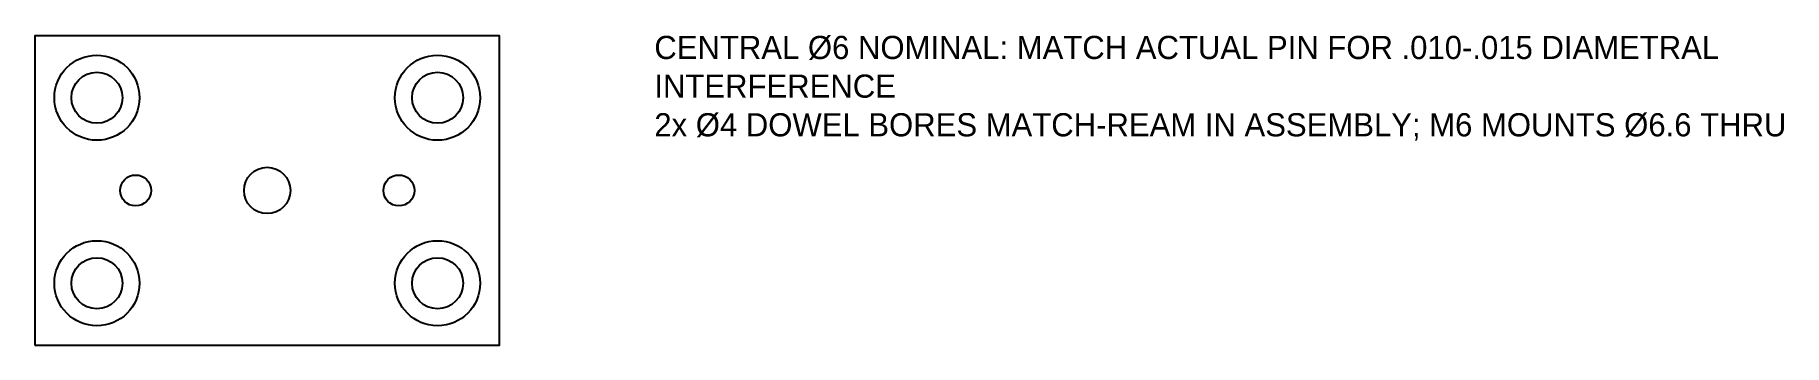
# Model space of a CAD drawing. Header units: millimetres. Extents: x 0 to 226, y 0 to 40.
import ezdxf

# ---------------------------------------------------------------- set-up
doc = ezdxf.new("R2010")
doc.units = ezdxf.units.MM
for name, color, linetype in [('CUT_HOLES', 7, 'Continuous'), ('CUT_OUTER', 7, 'Continuous'), ('MACHINING_NOTES', 7, 'Continuous'), ('MILL_CB11_DEPTH6_FROM_TOP', 7, 'Continuous')]:
    doc.layers.add(name, color=color, linetype=linetype)

msp = doc.modelspace()

# ---------------------------------------------------------------- linework, layer by layer
at = {"layer": 'CUT_HOLES'}
for centre, radius in [((8, 32), 3.3), ((52, 32), 3.3), ((30, 20), 3), ((13, 20), 2), ((47, 20), 2), ((8, 8), 3.3), ((52, 8), 3.3)]:
    msp.add_circle(centre, radius, dxfattribs=at)
at = {"layer": 'CUT_OUTER'}
msp.add_lwpolyline([(0, 0), (60, 0), (60, 40), (0, 40)], close=True, dxfattribs=at)
at = {"layer": 'MILL_CB11_DEPTH6_FROM_TOP'}
for centre in [(8, 32), (52, 32), (8, 8), (52, 8)]:
    msp.add_circle(centre, 5.5, dxfattribs=at)

# ---------------------------------------------------------------- texts
at = {"layer": 'MACHINING_NOTES', "insert": (80, 40), "char_height": 3, "width": 150, "attachment_point": 1}
msp.add_mtext('CENTRAL Ø6 NOMINAL: MATCH ACTUAL PIN FOR .010-.015 DIAMETRAL INTERFERENCE\\P2x Ø4 DOWEL BORES MATCH-REAM IN ASSEMBLY; M6 MOUNTS Ø6.6 THRU', dxfattribs=at)

doc.saveas('drawing.dxf')
